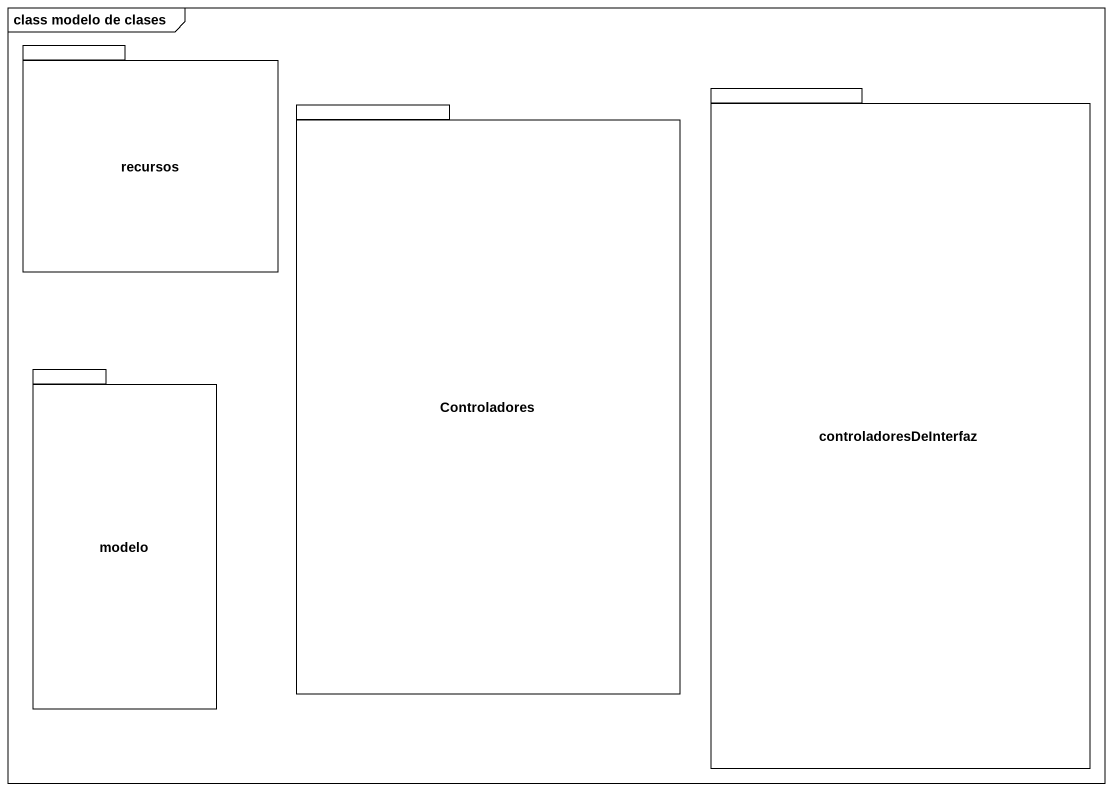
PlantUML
@startuml
mainframe class modelo de clases
package recursos {
}
package Controladores {
}
package controladoresDeInterfaz {
}
package modelo {
}
@enduml
